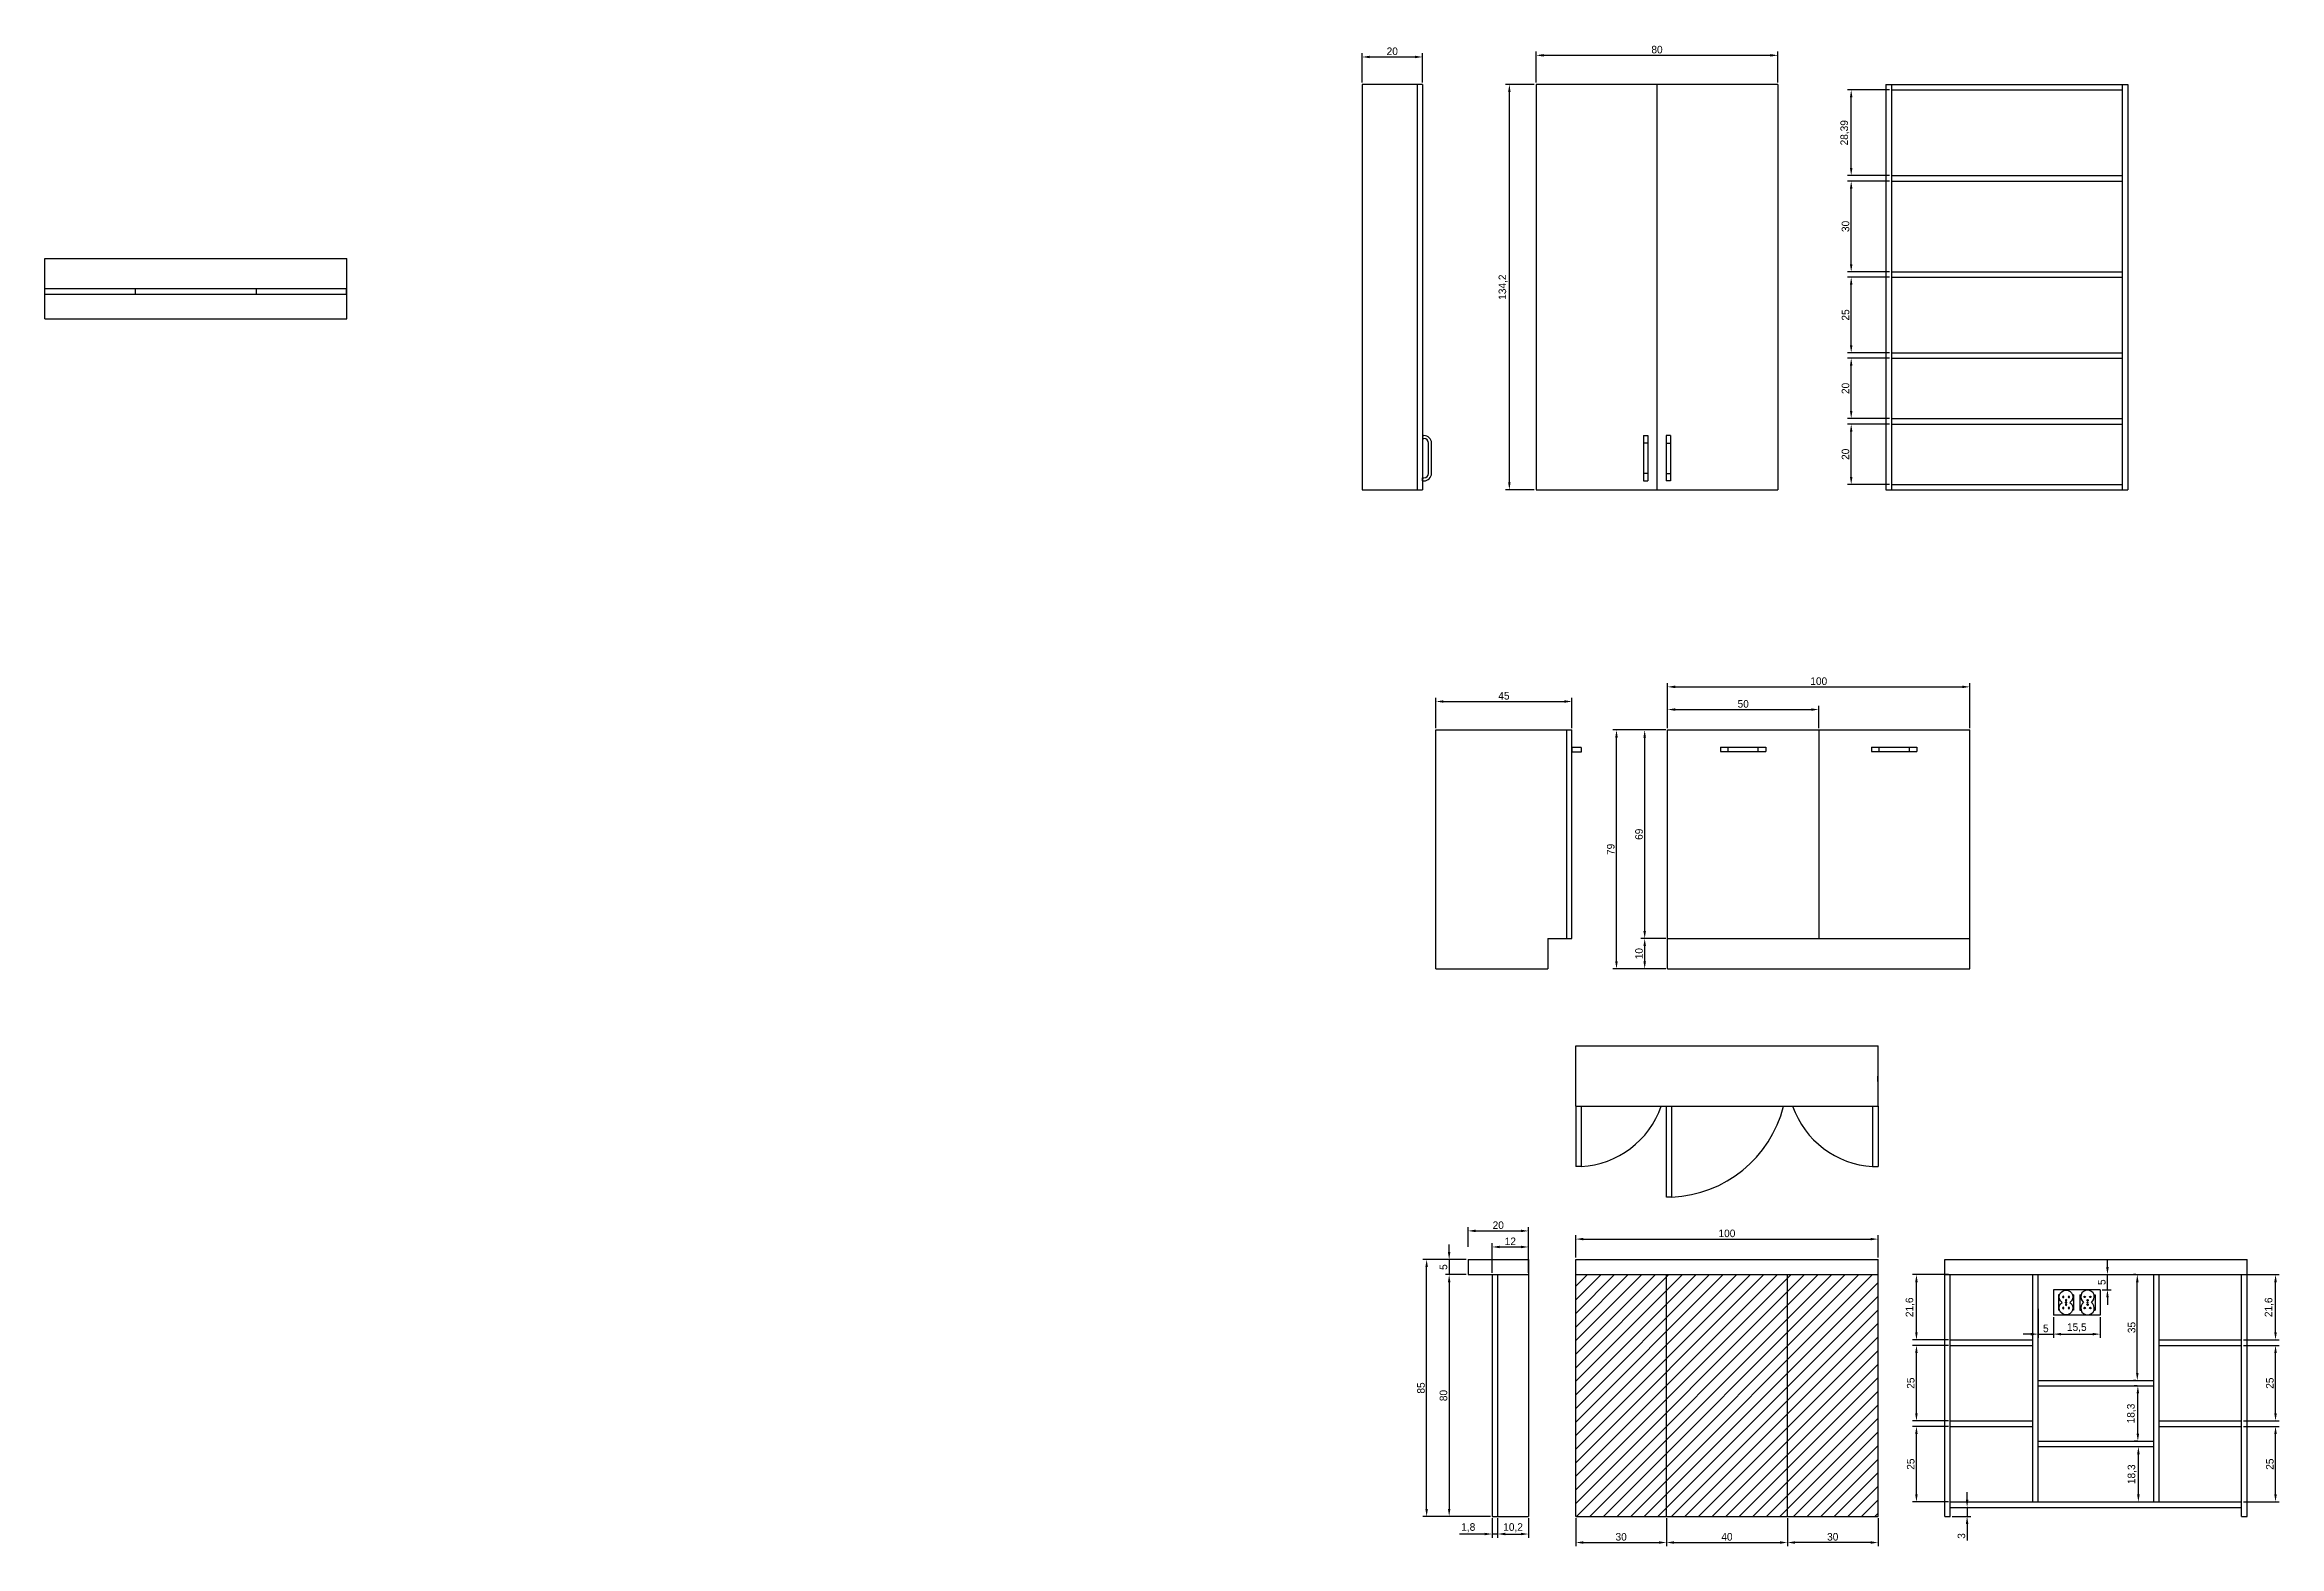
# Model space of a CAD drawing. Header units: millimetres. Extents: x 169 to 4368, y -1049 to 1924.
# Drawn here: x 1409 to 2149, y 853 to 1350 of the extents above; entities that cross this region are included whole.
import ezdxf
from ezdxf.lldxf.tags import DXFTag

# ---------------------------------------------------------------- set-up
doc = ezdxf.new("R2010")
doc.units = ezdxf.units.MM
doc.layers.add('Wymiar', color=7, linetype='Continuous', true_color=0x9e9e9e)
tags = doc.linetypes.add('03B018', pattern=[5.4, 2.16, -3.24]).pattern_tags.tags
tags[6:7] = [DXFTag(74, 4), DXFTag(75, 0), DXFTag(340, '0'), DXFTag(46, 1.0), DXFTag(50, 0.0), DXFTag(44, 0.0), DXFTag(45, 0.0)]
tags[4:5] = [DXFTag(74, 4), DXFTag(75, 0), DXFTag(340, '0'), DXFTag(46, 1.0), DXFTag(50, 0.0), DXFTag(44, 0.0), DXFTag(45, 0.0)]
doc.dimstyles.new('ISO-25', dxfattribs={"dimtxt": 2.5, "dimasz": 2.5, "dimexe": 1.25, "dimexo": 0.625, "dimtad": 1, "dimtxsty": 'Standard', "dimcen": 2.5, "dimadec": 0, "dimazin": 0, "dimtfac": 1, "dimtmove": 0, "dimatfit": 3, "dimfxl": 1, "dimarcsym": 0})

# ---------------------------------------------------------------- blocks, each defined once
blk = doc.blocks.new('Z$W@#27982')
for p, q in [((0, 3), (0, 2.5)), ((0, 3), (1, 3)), ((1, 3), (1, 2.5)), ((2.5, 1), (12.5, 1)), ((2.5, 0), (12.5, 0)), ((15, 3), (14, 3)), ((14, 3), (14, 2.5)), ((15, 3), (15, 2.5))]:
    blk.add_line(p, q)
for centre, radius, start, end in [((2.5, 2.5), 2.5, 180, 270), ((2.5, 2.5), 1.5, 180, 270), ((12.5, 2.5), 1.5, 270, 0), ((12.5, 2.5), 2.5, 270, 0)]:
    blk.add_arc(centre, radius, start, end)
blk = doc.blocks.new('*D316')
at = {"layer": 'Defpoints', "color": 0}
for p in [(1865.15, 1345.44), (1845.15, 1336.38), (1865.15, 1336.38)]:
    blk.add_point(p, dxfattribs=at)
at = {"layer": 'Wymiar', "color": 0, "lineweight": -2}
for p, q in [((1845.15, 1337.01), (1845.15, 1346.69)), ((1865.15, 1337.01), (1865.15, 1346.69)), ((1847.65, 1345.44), (1862.65, 1345.44))]:
    blk.add_line(p, q, dxfattribs=at)
at = {"layer": 'Wymiar', "color": 0}
for points in [[(1847.65, 1345.86), (1847.65, 1345.03), (1845.15, 1345.44)], [(1862.65, 1345.03), (1862.65, 1345.86), (1865.15, 1345.44)]]:
    blk.add_solid(points, dxfattribs=at)
at = {"layer": 'Wymiar', "color": 0, "insert": (1855.15, 1347.32), "char_height": 2.5, "attachment_point": 5}
blk.add_mtext('20', dxfattribs=at)
blk = doc.blocks.new('*D317')
at = {"layer": 'Defpoints', "color": 0}
for p in [(1982.75, 1345.99), (1902.75, 1336.38), (1982.75, 1336.38)]:
    blk.add_point(p, dxfattribs=at)
at = {"layer": 'Wymiar', "color": 0, "lineweight": -2}
for p, q in [((1902.75, 1337.01), (1902.75, 1347.24)), ((1905.25, 1345.99), (1980.25, 1345.99)), ((1982.75, 1337.01), (1982.75, 1347.24))]:
    blk.add_line(p, q, dxfattribs=at)
at = {"layer": 'Wymiar', "color": 0}
for points in [[(1905.25, 1346.41), (1905.25, 1345.57), (1902.75, 1345.99)], [(1980.25, 1345.57), (1980.25, 1346.41), (1982.75, 1345.99)]]:
    blk.add_solid(points, dxfattribs=at)
at = {"layer": 'Wymiar', "color": 0, "insert": (1942.75, 1347.87), "char_height": 2.5, "attachment_point": 5}
blk.add_mtext('80', dxfattribs=at)
blk = doc.blocks.new('*D318')
at = {"layer": 'Defpoints', "color": 0}
for p in [(1893.9, 1336.38), (1902.75, 1336.38), (1902.75, 1202.18)]:
    blk.add_point(p, dxfattribs=at)
at = {"layer": 'Wymiar', "color": 0, "lineweight": -2}
for p, q in [((1902.12, 1336.38), (1892.65, 1336.38)), ((1893.9, 1204.68), (1893.9, 1333.88)), ((1902.12, 1202.18), (1892.65, 1202.18))]:
    blk.add_line(p, q, dxfattribs=at)
at = {"layer": 'Wymiar', "color": 0}
for points in [[(1894.31, 1333.88), (1893.48, 1333.88), (1893.9, 1336.38)], [(1893.48, 1204.68), (1894.31, 1204.68), (1893.9, 1202.18)]]:
    blk.add_solid(points, dxfattribs=at)
at = {"layer": 'Wymiar', "color": 0, "insert": (1891.81, 1269.28), "char_height": 2.5, "attachment_point": 5, "rotation": 90}
blk.add_mtext('134,2', dxfattribs=at)
blk = doc.blocks.new('*D319')
at = {"layer": 'Defpoints', "color": 0}
for p in [(2007, 1223.98), (2020.31, 1223.98), (2020.31, 1203.98)]:
    blk.add_point(p, dxfattribs=at)
at = {"layer": 'Wymiar', "color": 0, "lineweight": -2}
for p, q in [((2019.68, 1223.98), (2005.75, 1223.98)), ((2007, 1206.48), (2007, 1221.48)), ((2019.68, 1203.98), (2005.75, 1203.98))]:
    blk.add_line(p, q, dxfattribs=at)
at = {"layer": 'Wymiar', "color": 0}
for points in [[(2007.42, 1221.48), (2006.59, 1221.48), (2007, 1223.98)], [(2006.59, 1206.48), (2007.42, 1206.48), (2007, 1203.98)]]:
    blk.add_solid(points, dxfattribs=at)
at = {"layer": 'Wymiar', "color": 0, "insert": (2005.13, 1213.98), "char_height": 2.5, "attachment_point": 5, "rotation": 90}
blk.add_mtext('20', dxfattribs=at)
blk = doc.blocks.new('*D320')
at = {"layer": 'Defpoints', "color": 0}
for p in [(2007, 1245.78), (2020.31, 1245.78), (2020.31, 1225.78)]:
    blk.add_point(p, dxfattribs=at)
at = {"layer": 'Wymiar', "color": 0, "lineweight": -2}
for p, q in [((2019.68, 1245.78), (2005.75, 1245.78)), ((2007, 1228.28), (2007, 1243.28)), ((2019.68, 1225.78), (2005.75, 1225.78))]:
    blk.add_line(p, q, dxfattribs=at)
at = {"layer": 'Wymiar', "color": 0}
for points in [[(2007.42, 1243.28), (2006.59, 1243.28), (2007, 1245.78)], [(2006.59, 1228.28), (2007.42, 1228.28), (2007, 1225.78)]]:
    blk.add_solid(points, dxfattribs=at)
at = {"layer": 'Wymiar', "color": 0, "insert": (2005.13, 1235.78), "char_height": 2.5, "attachment_point": 5, "rotation": 90}
blk.add_mtext('20', dxfattribs=at)
blk = doc.blocks.new('*D321')
at = {"layer": 'Defpoints', "color": 0}
for p in [(2007, 1272.58), (2020.31, 1272.58), (2020.31, 1247.58)]:
    blk.add_point(p, dxfattribs=at)
at = {"layer": 'Wymiar', "color": 0, "lineweight": -2}
for p, q in [((2019.68, 1272.58), (2005.75, 1272.58)), ((2007, 1250.08), (2007, 1270.08)), ((2019.68, 1247.58), (2005.75, 1247.58))]:
    blk.add_line(p, q, dxfattribs=at)
at = {"layer": 'Wymiar', "color": 0}
for points in [[(2007.42, 1270.08), (2006.59, 1270.08), (2007, 1272.58)], [(2006.59, 1250.08), (2007.42, 1250.08), (2007, 1247.58)]]:
    blk.add_solid(points, dxfattribs=at)
at = {"layer": 'Wymiar', "color": 0, "insert": (2005.13, 1260.08), "char_height": 2.5, "attachment_point": 5, "rotation": 90}
blk.add_mtext('25', dxfattribs=at)
blk = doc.blocks.new('*D322')
at = {"layer": 'Defpoints', "color": 0}
for p in [(2007, 1304.38), (2020.31, 1304.38), (2020.31, 1274.38)]:
    blk.add_point(p, dxfattribs=at)
at = {"layer": 'Wymiar', "color": 0, "lineweight": -2}
for p, q in [((2019.68, 1304.38), (2005.75, 1304.38)), ((2007, 1276.88), (2007, 1301.88)), ((2019.68, 1274.38), (2005.75, 1274.38))]:
    blk.add_line(p, q, dxfattribs=at)
at = {"layer": 'Wymiar', "color": 0}
for points in [[(2007.42, 1301.88), (2006.59, 1301.88), (2007, 1304.38)], [(2006.59, 1276.88), (2007.42, 1276.88), (2007, 1274.38)]]:
    blk.add_solid(points, dxfattribs=at)
at = {"layer": 'Wymiar', "color": 0, "insert": (2005.13, 1289.38), "char_height": 2.5, "attachment_point": 5, "rotation": 90}
blk.add_mtext('30', dxfattribs=at)
blk = doc.blocks.new('*D323')
at = {"layer": 'Defpoints', "color": 0}
for p in [(2007, 1334.57), (2020.31, 1334.57), (2020.31, 1306.18)]:
    blk.add_point(p, dxfattribs=at)
at = {"layer": 'Wymiar', "color": 0, "lineweight": -2}
for p, q in [((2019.68, 1334.57), (2005.75, 1334.57)), ((2007, 1308.68), (2007, 1332.07)), ((2019.68, 1306.18), (2005.75, 1306.18))]:
    blk.add_line(p, q, dxfattribs=at)
at = {"layer": 'Wymiar', "color": 0}
for points in [[(2007.42, 1332.07), (2006.59, 1332.07), (2007, 1334.57)], [(2006.59, 1308.68), (2007.42, 1308.68), (2007, 1306.18)]]:
    blk.add_solid(points, dxfattribs=at)
at = {"layer": 'Wymiar', "color": 0, "insert": (2004.92, 1320.37), "char_height": 2.5, "attachment_point": 5, "rotation": 90}
blk.add_mtext('28,39', dxfattribs=at)
blk = doc.blocks.new('*D325')
at = {"layer": 'Defpoints', "color": 0}
for p in [(1914.6, 1132.19), (1869.6, 1122.76), (1914.6, 1122.76)]:
    blk.add_point(p, dxfattribs=at)
at = {"layer": 'Wymiar', "color": 0, "lineweight": -2}
for p, q in [((1869.6, 1123.39), (1869.6, 1133.44)), ((1872.1, 1132.19), (1912.1, 1132.19)), ((1914.6, 1123.39), (1914.6, 1133.44))]:
    blk.add_line(p, q, dxfattribs=at)
at = {"layer": 'Wymiar', "color": 0}
for points in [[(1872.1, 1132.61), (1872.1, 1131.77), (1869.6, 1132.19)], [(1912.1, 1131.77), (1912.1, 1132.61), (1914.6, 1132.19)]]:
    blk.add_solid(points, dxfattribs=at)
at = {"layer": 'Wymiar', "color": 0, "insert": (1892.1, 1134.06), "char_height": 2.5, "attachment_point": 5}
blk.add_mtext('45', dxfattribs=at)
blk = doc.blocks.new('*D326')
at = {"layer": 'Defpoints', "color": 0}
for p in [(1938.67, 1053.76), (1946.27, 1053.76), (1946.27, 1043.76)]:
    blk.add_point(p, dxfattribs=at)
at = {"layer": 'Wymiar', "color": 0, "lineweight": -2}
for p, q in [((1945.64, 1053.76), (1937.42, 1053.76)), ((1938.67, 1046.26), (1938.67, 1051.26)), ((1945.64, 1043.76), (1937.42, 1043.76))]:
    blk.add_line(p, q, dxfattribs=at)
at = {"layer": 'Wymiar', "color": 0}
for points in [[(1939.09, 1051.26), (1938.25, 1051.26), (1938.67, 1053.76)], [(1938.25, 1046.26), (1939.09, 1046.26), (1938.67, 1043.76)]]:
    blk.add_solid(points, dxfattribs=at)
at = {"layer": 'Wymiar', "color": 0, "insert": (1936.79, 1048.76), "char_height": 2.5, "attachment_point": 5, "rotation": 90}
blk.add_mtext('10', dxfattribs=at)
blk = doc.blocks.new('*D327')
at = {"layer": 'Defpoints', "color": 0}
for p in [(1938.67, 1122.76), (1946.27, 1122.76), (1946.27, 1053.76)]:
    blk.add_point(p, dxfattribs=at)
at = {"layer": 'Wymiar', "color": 0, "lineweight": -2}
for p, q in [((1945.64, 1122.76), (1937.42, 1122.76)), ((1938.67, 1056.26), (1938.67, 1120.26)), ((1945.64, 1053.76), (1937.42, 1053.76))]:
    blk.add_line(p, q, dxfattribs=at)
at = {"layer": 'Wymiar', "color": 0}
for points in [[(1939.09, 1120.26), (1938.25, 1120.26), (1938.67, 1122.76)], [(1938.25, 1056.26), (1939.09, 1056.26), (1938.67, 1053.76)]]:
    blk.add_solid(points, dxfattribs=at)
at = {"layer": 'Wymiar', "color": 0, "insert": (1936.79, 1088.26), "char_height": 2.5, "attachment_point": 5, "rotation": 90}
blk.add_mtext('69', dxfattribs=at)
blk = doc.blocks.new('*D328')
at = {"layer": 'Defpoints', "color": 0}
for p in [(1996.27, 1129.52), (1946.27, 1122.76), (1996.27, 1122.76)]:
    blk.add_point(p, dxfattribs=at)
at = {"layer": 'Wymiar', "color": 0, "lineweight": -2}
for p, q in [((1946.27, 1123.39), (1946.27, 1130.77)), ((1948.77, 1129.52), (1993.77, 1129.52)), ((1996.27, 1123.39), (1996.27, 1130.77))]:
    blk.add_line(p, q, dxfattribs=at)
at = {"layer": 'Wymiar', "color": 0}
for points in [[(1948.77, 1129.93), (1948.77, 1129.1), (1946.27, 1129.52)], [(1993.77, 1129.1), (1993.77, 1129.93), (1996.27, 1129.52)]]:
    blk.add_solid(points, dxfattribs=at)
at = {"layer": 'Wymiar', "color": 0, "insert": (1971.27, 1131.39), "char_height": 2.5, "attachment_point": 5}
blk.add_mtext('50', dxfattribs=at)
blk = doc.blocks.new('*D329')
at = {"layer": 'Defpoints', "color": 0}
for p in [(2046.27, 1137.03), (1946.27, 1122.76), (2046.27, 1122.76)]:
    blk.add_point(p, dxfattribs=at)
at = {"layer": 'Wymiar', "color": 0, "lineweight": -2}
for p, q in [((1946.27, 1123.39), (1946.27, 1138.28)), ((1948.77, 1137.03), (2043.77, 1137.03)), ((2046.27, 1123.39), (2046.27, 1138.28))]:
    blk.add_line(p, q, dxfattribs=at)
at = {"layer": 'Wymiar', "color": 0}
for points in [[(1948.77, 1137.45), (1948.77, 1136.61), (1946.27, 1137.03)], [(2043.77, 1136.61), (2043.77, 1137.45), (2046.27, 1137.03)]]:
    blk.add_solid(points, dxfattribs=at)
at = {"layer": 'Wymiar', "color": 0, "insert": (1996.27, 1138.9), "char_height": 2.5, "attachment_point": 5}
blk.add_mtext('100', dxfattribs=at)
blk = doc.blocks.new('*D330')
at = {"layer": 'Defpoints', "color": 0}
for p in [(1929.34, 1122.76), (1946.27, 1122.76), (1946.27, 1043.76)]:
    blk.add_point(p, dxfattribs=at)
at = {"layer": 'Wymiar', "color": 0, "lineweight": -2}
for p, q in [((1945.64, 1122.76), (1928.09, 1122.76)), ((1929.34, 1046.26), (1929.34, 1120.26)), ((1945.64, 1043.76), (1928.09, 1043.76))]:
    blk.add_line(p, q, dxfattribs=at)
at = {"layer": 'Wymiar', "color": 0}
for points in [[(1929.76, 1120.26), (1928.92, 1120.26), (1929.34, 1122.76)], [(1928.92, 1046.26), (1929.76, 1046.26), (1929.34, 1043.76)]]:
    blk.add_solid(points, dxfattribs=at)
at = {"layer": 'Wymiar', "color": 0, "insert": (1927.46, 1083.26), "char_height": 2.5, "attachment_point": 5, "rotation": 90}
blk.add_mtext('79', dxfattribs=at)
blk = doc.blocks.new('Z$W@#21159')
for p, q in [((0, 0), (0, 20)), ((0, 20), (100, 20)), ((100, 0), (100, 20)), ((99.9, 8.2), (99.9, 10)), ((0, 0), (100, 0))]:
    blk.add_line(p, q)
blk = doc.blocks.new('Z$W@#20142')
for p, q in [((0, 0), (0, 85)), ((0, 85), (100, 85)), ((100, 0), (100, 85)), ((0, 80), (100, 80)), ((1.8, 0), (1.8, 80)), ((29.1, 4.8), (29.1, 80)), ((30.9, 4.8), (30.9, 80)), ((69.1, 4.8), (69.1, 80)), ((70.9, 4.8), (70.9, 80)), ((98.2, 0), (98.2, 80)), ((1.8, 58.4), (29.1, 58.4)), ((1.8, 56.6), (29.1, 56.6)), ((70.9, 58.4), (98.2, 58.4)), ((70.9, 56.6), (98.2, 56.6)), ((30.9, 45), (69.1, 45)), ((30.9, 43.2), (69.1, 43.2)), ((1.8, 31.6), (29.1, 31.6)), ((1.8, 29.8), (29.1, 29.8)), ((70.9, 31.6), (98.2, 31.6)), ((70.9, 29.8), (98.2, 29.8)), ((30.9, 24.9), (69.1, 24.9)), ((30.9, 23.1), (69.1, 23.1)), ((0, 0), (1.8, 0)), ((1.8, 4.8), (98.2, 4.8)), ((1.8, 3), (98.2, 3)), ((98.2, 0), (100, 0))]:
    blk.add_line(p, q)
blk = doc.blocks.new('Z$W@#24918')
h = blk.add_hatch(color=256)
h.paths.add_polyline_path([(1.54, 5.95, -1), (1.06, 5.95, -1)])
h.paths.add_polyline_path([(3.44, 5.95, -1), (2.96, 5.95, -1)])
h = blk.add_hatch(color=256)
h.paths.add_polyline_path([(1.54, 2.25, 1), (1.06, 2.25, 1)])
h.paths.add_polyline_path([(3.44, 2.25, 1), (2.96, 2.25, 1)])
for centre in [(1.3, 5.95), (1.3, 2.25), (2.25, 4.83), (2.25, 3.37), (3.2, 5.95), (3.2, 2.25)]:
    blk.add_circle(centre, 0.24)
for centre, start, end in [((2.25, 5.95), 304.69213, 235.30787), ((2.25, 2.25), 124.69213, 55.30787)]:
    blk.add_arc(centre, 2.25, start, end)
blk = doc.blocks.new('Z$W@#10080')
for p, q in [((15.5, 8.4), (0, 8.4)), ((0, 8.4), (0, 0)), ((15.5, 8.4), (15.5, 0)), ((15.5, 0), (0, 0)), ((1.7, 6.7), (1.7, 1.7)), ((2.05, 6.7), (1.7, 6.7)), ((2.05, 1.7), (1.7, 1.7)), ((4.4, 4.18), (4, 4.22)), ((4.22, 4.4), (4.18, 4)), ((6.7, 6.7), (6.35, 6.7)), ((6.7, 1.7), (6.35, 1.7)), ((6.7, 6.7), (6.7, 1.7)), ((8.8, 6.7), (8.8, 1.7)), ((8.8, 6.7), (9.15, 6.7)), ((8.8, 1.7), (9.15, 1.7)), ((11.1, 4.18), (11.5, 4.22)), ((11.28, 4.4), (11.32, 4)), ((13.45, 6.7), (13.8, 6.7)), ((13.45, 1.7), (13.8, 1.7)), ((13.8, 6.7), (13.8, 1.7))]:
    blk.add_line(p, q)
for centre in [(4.2, 4.2), (11.3, 4.2)]:
    blk.add_circle(centre, 0.2)
at = {"xscale": -1}
blk.add_blockref('Z$W@#24918', (6.45, 0.1), dxfattribs=at)
blk.add_blockref('Z$W@#24918', (9.05, 0.1))
blk = doc.blocks.new('*D344')
at = {"layer": 'Defpoints', "color": 0}
for p in [(1900.22, 957.02), (1880.22, 951.08), (1900.22, 951.08)]:
    blk.add_point(p, dxfattribs=at)
at = {"layer": 'Wymiar', "color": 0, "lineweight": -2}
for p, q in [((1880.22, 951.71), (1880.22, 958.27)), ((1882.72, 957.02), (1897.72, 957.02)), ((1900.22, 951.71), (1900.22, 958.27))]:
    blk.add_line(p, q, dxfattribs=at)
at = {"layer": 'Wymiar', "color": 0}
for points in [[(1882.72, 957.44), (1882.72, 956.6), (1880.22, 957.02)], [(1897.72, 956.6), (1897.72, 957.44), (1900.22, 957.02)]]:
    blk.add_solid(points, dxfattribs=at)
at = {"layer": 'Wymiar', "color": 0, "insert": (1890.22, 958.89), "char_height": 2.5, "attachment_point": 5}
blk.add_mtext('20', dxfattribs=at)
blk = doc.blocks.new('*D345')
at = {"layer": 'Defpoints', "color": 0}
for p in [(1890.02, 862.55), (1900.22, 862.55), (1900.22, 856.73)]:
    blk.add_point(p, dxfattribs=at)
at = {"layer": 'Wymiar', "color": 0, "lineweight": -2}
for p, q in [((1890.02, 861.93), (1890.02, 855.48)), ((1900.22, 861.93), (1900.22, 855.48)), ((1892.52, 856.73), (1897.72, 856.73))]:
    blk.add_line(p, q, dxfattribs=at)
at = {"layer": 'Wymiar', "color": 0}
for points in [[(1892.52, 857.15), (1892.52, 856.32), (1890.02, 856.73)], [(1897.72, 856.32), (1897.72, 857.15), (1900.22, 856.73)]]:
    blk.add_solid(points, dxfattribs=at)
at = {"layer": 'Wymiar', "color": 0, "insert": (1895.12, 858.82), "char_height": 2.5, "attachment_point": 5}
blk.add_mtext('10,2', dxfattribs=at)
blk = doc.blocks.new('*D346')
at = {"layer": 'Defpoints', "color": 0}
for p in [(1888.22, 862.55), (1890.02, 862.55), (1888.22, 856.73)]:
    blk.add_point(p, dxfattribs=at)
at = {"layer": 'Wymiar', "color": 0, "lineweight": -2}
for p, q in [((1888.22, 861.93), (1888.22, 855.48)), ((1890.02, 861.93), (1890.02, 855.48)), ((1885.72, 856.73), (1877.39, 856.73)), ((1890.02, 856.73), (1888.22, 856.73)), ((1892.52, 856.73), (1895.02, 856.73))]:
    blk.add_line(p, q, dxfattribs=at)
at = {"layer": 'Wymiar', "color": 0}
for points in [[(1885.72, 856.32), (1885.72, 857.15), (1888.22, 856.73)], [(1892.52, 857.15), (1892.52, 856.32), (1890.02, 856.73)]]:
    blk.add_solid(points, dxfattribs=at)
at = {"layer": 'Wymiar', "color": 0, "insert": (1880.3, 858.82), "char_height": 2.5, "attachment_point": 5}
blk.add_mtext('1,8', dxfattribs=at)
blk = doc.blocks.new('*D347')
at = {"layer": 'Defpoints', "color": 0}
for p in [(1900.22, 951.71), (1888.22, 942.55), (1900.22, 942.55)]:
    blk.add_point(p, dxfattribs=at)
at = {"layer": 'Wymiar', "color": 0, "lineweight": -2}
for p, q in [((1888.22, 943.18), (1888.22, 952.96)), ((1890.72, 951.71), (1897.72, 951.71)), ((1900.22, 943.18), (1900.22, 952.96))]:
    blk.add_line(p, q, dxfattribs=at)
at = {"layer": 'Wymiar', "color": 0}
for points in [[(1890.72, 952.12), (1890.72, 951.29), (1888.22, 951.71)], [(1897.72, 951.29), (1897.72, 952.12), (1900.22, 951.71)]]:
    blk.add_solid(points, dxfattribs=at)
at = {"layer": 'Wymiar', "color": 0, "insert": (1894.22, 953.58), "char_height": 2.5, "attachment_point": 5}
blk.add_mtext('12', dxfattribs=at)
blk = doc.blocks.new('*D349')
at = {"layer": 'Defpoints', "color": 0}
for p in [(1880.22, 947.55), (1873.98, 942.55), (1880.22, 942.55)]:
    blk.add_point(p, dxfattribs=at)
at = {"layer": 'Wymiar', "color": 0, "lineweight": -2}
for p, q in [((1879.6, 947.55), (1872.73, 947.55)), ((1873.98, 950.05), (1873.98, 952.55)), ((1873.98, 947.55), (1873.98, 942.55)), ((1879.6, 942.55), (1872.73, 942.55)), ((1873.98, 940.05), (1873.98, 937.55))]:
    blk.add_line(p, q, dxfattribs=at)
at = {"layer": 'Wymiar', "color": 0}
for points in [[(1873.56, 950.05), (1874.39, 950.05), (1873.98, 947.55)], [(1874.39, 940.05), (1873.56, 940.05), (1873.98, 942.55)]]:
    blk.add_solid(points, dxfattribs=at)
at = {"layer": 'Wymiar', "color": 0, "insert": (1872.1, 945.05), "char_height": 2.5, "attachment_point": 5, "rotation": 90}
blk.add_mtext('5', dxfattribs=at)
blk = doc.blocks.new('*D350')
at = {"layer": 'Defpoints', "color": 0}
for p in [(1880.22, 942.55), (1873.98, 862.55), (1888.22, 862.55)]:
    blk.add_point(p, dxfattribs=at)
at = {"layer": 'Wymiar', "color": 0, "lineweight": -2}
for p, q in [((1879.6, 942.55), (1872.73, 942.55)), ((1873.98, 940.05), (1873.98, 865.05)), ((1887.6, 862.55), (1872.73, 862.55))]:
    blk.add_line(p, q, dxfattribs=at)
at = {"layer": 'Wymiar', "color": 0}
for points in [[(1874.39, 940.05), (1873.56, 940.05), (1873.98, 942.55)], [(1873.56, 865.05), (1874.39, 865.05), (1873.98, 862.55)]]:
    blk.add_solid(points, dxfattribs=at)
at = {"layer": 'Wymiar', "color": 0, "insert": (1872.1, 902.55), "char_height": 2.5, "attachment_point": 5, "rotation": 90}
blk.add_mtext('80', dxfattribs=at)
blk = doc.blocks.new('*D351')
at = {"layer": 'Defpoints', "color": 0}
for p in [(1866.52, 947.55), (1880.22, 947.55), (1888.22, 862.55)]:
    blk.add_point(p, dxfattribs=at)
at = {"layer": 'Wymiar', "color": 0, "lineweight": -2}
for p, q in [((1879.6, 947.55), (1865.27, 947.55)), ((1866.52, 865.05), (1866.52, 945.05)), ((1887.6, 862.55), (1865.27, 862.55))]:
    blk.add_line(p, q, dxfattribs=at)
at = {"layer": 'Wymiar', "color": 0}
for points in [[(1866.94, 945.05), (1866.11, 945.05), (1866.52, 947.55)], [(1866.11, 865.05), (1866.94, 865.05), (1866.52, 862.55)]]:
    blk.add_solid(points, dxfattribs=at)
at = {"layer": 'Wymiar', "color": 0, "insert": (1864.65, 905.05), "char_height": 2.5, "attachment_point": 5, "rotation": 90}
blk.add_mtext('85', dxfattribs=at)
blk = doc.blocks.new('*D354')
at = {"layer": 'Defpoints', "color": 0}
for p in [(2015.89, 954.31), (1915.89, 947.55), (2015.89, 947.55)]:
    blk.add_point(p, dxfattribs=at)
at = {"layer": 'Wymiar', "color": 0, "lineweight": -2}
for p, q in [((1915.89, 948.18), (1915.89, 955.56)), ((1918.39, 954.31), (2013.39, 954.31)), ((2015.89, 948.18), (2015.89, 955.56))]:
    blk.add_line(p, q, dxfattribs=at)
at = {"layer": 'Wymiar', "color": 0}
for points in [[(1918.39, 954.73), (1918.39, 953.9), (1915.89, 954.31)], [(2013.39, 953.9), (2013.39, 954.73), (2015.89, 954.31)]]:
    blk.add_solid(points, dxfattribs=at)
at = {"layer": 'Wymiar', "color": 0, "insert": (1965.89, 956.19), "char_height": 2.5, "attachment_point": 5}
blk.add_mtext('100', dxfattribs=at)
blk = doc.blocks.new('*D355')
at = {"layer": 'Defpoints', "color": 0}
for p in [(2028.59, 892.35), (2039.8, 892.35), (2039.8, 867.35)]:
    blk.add_point(p, dxfattribs=at)
at = {"layer": 'Wymiar', "color": 0, "lineweight": -2}
for p, q in [((2039.17, 892.35), (2027.34, 892.35)), ((2028.59, 869.85), (2028.59, 889.85)), ((2039.17, 867.35), (2027.34, 867.35))]:
    blk.add_line(p, q, dxfattribs=at)
at = {"layer": 'Wymiar', "color": 0}
for points in [[(2029, 889.85), (2028.17, 889.85), (2028.59, 892.35)], [(2028.17, 869.85), (2029, 869.85), (2028.59, 867.35)]]:
    blk.add_solid(points, dxfattribs=at)
at = {"layer": 'Wymiar', "color": 0, "insert": (2026.71, 879.85), "char_height": 2.5, "attachment_point": 5, "rotation": 90}
blk.add_mtext('25', dxfattribs=at)
blk = doc.blocks.new('*D356')
at = {"layer": 'Defpoints', "color": 0}
for p in [(2028.59, 919.15), (2039.8, 919.15), (2039.8, 894.15)]:
    blk.add_point(p, dxfattribs=at)
at = {"layer": 'Wymiar', "color": 0, "lineweight": -2}
for p, q in [((2039.17, 919.15), (2027.34, 919.15)), ((2028.59, 896.65), (2028.59, 916.65)), ((2039.17, 894.15), (2027.34, 894.15))]:
    blk.add_line(p, q, dxfattribs=at)
at = {"layer": 'Wymiar', "color": 0}
for points in [[(2029, 916.65), (2028.17, 916.65), (2028.59, 919.15)], [(2028.17, 896.65), (2029, 896.65), (2028.59, 894.15)]]:
    blk.add_solid(points, dxfattribs=at)
at = {"layer": 'Wymiar', "color": 0, "insert": (2026.71, 906.65), "char_height": 2.5, "attachment_point": 5, "rotation": 90}
blk.add_mtext('25', dxfattribs=at)
blk = doc.blocks.new('*D357')
at = {"layer": 'Defpoints', "color": 0}
for p in [(2028.59, 942.55), (2039.8, 942.55), (2039.8, 920.95)]:
    blk.add_point(p, dxfattribs=at)
at = {"layer": 'Wymiar', "color": 0, "lineweight": -2}
for p, q in [((2039.17, 942.55), (2027.34, 942.55)), ((2028.59, 923.45), (2028.59, 940.05)), ((2039.17, 920.95), (2027.34, 920.95))]:
    blk.add_line(p, q, dxfattribs=at)
at = {"layer": 'Wymiar', "color": 0}
for points in [[(2029, 940.05), (2028.17, 940.05), (2028.59, 942.55)], [(2028.17, 923.45), (2029, 923.45), (2028.59, 920.95)]]:
    blk.add_solid(points, dxfattribs=at)
at = {"layer": 'Wymiar', "color": 0, "insert": (2026.5, 931.75), "char_height": 2.5, "attachment_point": 5, "rotation": 90}
blk.add_mtext('21,6', dxfattribs=at)
blk = doc.blocks.new('*D358')
at = {"layer": 'Defpoints', "color": 0}
for p in [(2136.2, 892.35), (2147.41, 892.35), (2136.2, 867.35)]:
    blk.add_point(p, dxfattribs=at)
at = {"layer": 'Wymiar', "color": 0, "lineweight": -2}
for p, q in [((2136.82, 892.35), (2148.66, 892.35)), ((2147.41, 869.85), (2147.41, 889.85)), ((2136.82, 867.35), (2148.66, 867.35))]:
    blk.add_line(p, q, dxfattribs=at)
at = {"layer": 'Wymiar', "color": 0}
for points in [[(2147.82, 889.85), (2146.99, 889.85), (2147.41, 892.35)], [(2146.99, 869.85), (2147.82, 869.85), (2147.41, 867.35)]]:
    blk.add_solid(points, dxfattribs=at)
at = {"layer": 'Wymiar', "color": 0, "insert": (2145.53, 879.85), "char_height": 2.5, "attachment_point": 5, "rotation": 90}
blk.add_mtext('25', dxfattribs=at)
blk = doc.blocks.new('*D359')
at = {"layer": 'Defpoints', "color": 0}
for p in [(2136.2, 919.15), (2147.41, 919.15), (2136.2, 894.15)]:
    blk.add_point(p, dxfattribs=at)
at = {"layer": 'Wymiar', "color": 0, "lineweight": -2}
for p, q in [((2136.82, 919.15), (2148.66, 919.15)), ((2147.41, 896.65), (2147.41, 916.65)), ((2136.82, 894.15), (2148.66, 894.15))]:
    blk.add_line(p, q, dxfattribs=at)
at = {"layer": 'Wymiar', "color": 0}
for points in [[(2147.82, 916.65), (2146.99, 916.65), (2147.41, 919.15)], [(2146.99, 896.65), (2147.82, 896.65), (2147.41, 894.15)]]:
    blk.add_solid(points, dxfattribs=at)
at = {"layer": 'Wymiar', "color": 0, "insert": (2145.53, 906.65), "char_height": 2.5, "attachment_point": 5, "rotation": 90}
blk.add_mtext('25', dxfattribs=at)
blk = doc.blocks.new('*D360')
at = {"layer": 'Defpoints', "color": 0}
for p in [(2136.2, 942.55), (2147.41, 942.55), (2136.2, 920.95)]:
    blk.add_point(p, dxfattribs=at)
at = {"layer": 'Wymiar', "color": 0, "lineweight": -2}
for p, q in [((2136.82, 942.55), (2148.66, 942.55)), ((2147.41, 923.45), (2147.41, 940.05)), ((2136.82, 920.95), (2148.66, 920.95))]:
    blk.add_line(p, q, dxfattribs=at)
at = {"layer": 'Wymiar', "color": 0}
for points in [[(2147.82, 940.05), (2146.99, 940.05), (2147.41, 942.55)], [(2146.99, 923.45), (2147.82, 923.45), (2147.41, 920.95)]]:
    blk.add_solid(points, dxfattribs=at)
at = {"layer": 'Wymiar', "color": 0, "insert": (2145.32, 931.75), "char_height": 2.5, "attachment_point": 5, "rotation": 90}
blk.add_mtext('21,6', dxfattribs=at)
blk = doc.blocks.new('*D362')
at = {"layer": 'Defpoints', "color": 0}
for p in [(2101.85, 885.65), (2102.03, 885.65), (2101.85, 867.35)]:
    blk.add_point(p, dxfattribs=at)
at = {"layer": 'Wymiar', "color": 0, "lineweight": -2}
for p, q in [((2102.03, 869.85), (2102.03, 883.15)), ((2102.48, 885.65), (2103.28, 885.65)), ((2102.48, 867.35), (2103.28, 867.35))]:
    blk.add_line(p, q, dxfattribs=at)
at = {"layer": 'Wymiar', "color": 0}
for points in [[(2102.45, 883.15), (2101.61, 883.15), (2102.03, 885.65)], [(2101.61, 869.85), (2102.45, 869.85), (2102.03, 867.35)]]:
    blk.add_solid(points, dxfattribs=at)
at = {"layer": 'Wymiar', "color": 0, "insert": (2099.95, 876.5), "char_height": 2.5, "attachment_point": 5, "rotation": 90}
blk.add_mtext('18,3', dxfattribs=at)
blk = doc.blocks.new('*D363')
at = {"layer": 'Defpoints', "color": 0}
for p in [(2101.85, 905.75), (2102.21, 905.75), (2102.21, 887.45)]:
    blk.add_point(p, dxfattribs=at)
at = {"layer": 'Wymiar', "color": 0, "lineweight": -2}
for p, q in [((2101.59, 905.75), (2100.6, 905.75)), ((2101.85, 889.95), (2101.85, 903.25)), ((2101.59, 887.45), (2100.6, 887.45))]:
    blk.add_line(p, q, dxfattribs=at)
at = {"layer": 'Wymiar', "color": 0}
for points in [[(2102.27, 903.25), (2101.43, 903.25), (2101.85, 905.75)], [(2101.43, 889.95), (2102.27, 889.95), (2101.85, 887.45)]]:
    blk.add_solid(points, dxfattribs=at)
at = {"layer": 'Wymiar', "color": 0, "insert": (2099.77, 896.6), "char_height": 2.5, "attachment_point": 5, "rotation": 90}
blk.add_mtext('18,3', dxfattribs=at)
blk = doc.blocks.new('*D364')
at = {"layer": 'Defpoints', "color": 0}
for p in [(2101.67, 942.55), (2101.85, 942.55), (2101.85, 907.55)]:
    blk.add_point(p, dxfattribs=at)
at = {"layer": 'Wymiar', "color": 0, "lineweight": -2}
for p, q in [((2101.23, 942.55), (2100.42, 942.55)), ((2101.67, 910.05), (2101.67, 940.05)), ((2101.23, 907.55), (2100.42, 907.55))]:
    blk.add_line(p, q, dxfattribs=at)
at = {"layer": 'Wymiar', "color": 0}
for points in [[(2102.09, 940.05), (2101.25, 940.05), (2101.67, 942.55)], [(2101.25, 910.05), (2102.09, 910.05), (2101.67, 907.55)]]:
    blk.add_solid(points, dxfattribs=at)
at = {"layer": 'Wymiar', "color": 0, "insert": (2099.8, 925.05), "char_height": 2.5, "attachment_point": 5, "rotation": 90}
blk.add_mtext('35', dxfattribs=at)
blk = doc.blocks.new('*D365')
at = {"layer": 'Defpoints', "color": 0}
for p in [(2068.9, 931.85), (2073.9, 929.15), (2073.9, 922.87)]:
    blk.add_point(p, dxfattribs=at)
at = {"layer": 'Wymiar', "color": 0, "lineweight": -2}
for p, q in [((2068.9, 931.22), (2068.9, 921.62)), ((2073.9, 928.53), (2073.9, 921.62)), ((2066.4, 922.87), (2063.9, 922.87)), ((2068.9, 922.87), (2073.9, 922.87)), ((2076.4, 922.87), (2078.9, 922.87))]:
    blk.add_line(p, q, dxfattribs=at)
at = {"layer": 'Wymiar', "color": 0}
for points in [[(2066.4, 922.45), (2066.4, 923.28), (2068.9, 922.87)], [(2076.4, 923.28), (2076.4, 922.45), (2073.9, 922.87)]]:
    blk.add_solid(points, dxfattribs=at)
at = {"layer": 'Wymiar', "color": 0, "insert": (2071.4, 924.74), "char_height": 2.5, "attachment_point": 5}
blk.add_mtext('5', dxfattribs=at)
blk = doc.blocks.new('*D366')
at = {"layer": 'Defpoints', "color": 0}
for p in [(2089.4, 942.55), (2091.79, 942.55), (2089.4, 937.55)]:
    blk.add_point(p, dxfattribs=at)
at = {"layer": 'Wymiar', "color": 0, "lineweight": -2}
for p, q in [((2091.79, 945.05), (2091.79, 947.55)), ((2090.02, 942.55), (2093.04, 942.55)), ((2091.79, 937.55), (2091.79, 942.55)), ((2090.02, 937.55), (2093.04, 937.55)), ((2091.79, 935.05), (2091.79, 932.55))]:
    blk.add_line(p, q, dxfattribs=at)
at = {"layer": 'Wymiar', "color": 0}
for points in [[(2091.38, 945.05), (2092.21, 945.05), (2091.79, 942.55)], [(2092.21, 935.05), (2091.38, 935.05), (2091.79, 937.55)]]:
    blk.add_solid(points, dxfattribs=at)
at = {"layer": 'Wymiar', "color": 0, "insert": (2089.92, 940.05), "char_height": 2.5, "attachment_point": 5, "rotation": 90}
blk.add_mtext('5', dxfattribs=at)
blk = doc.blocks.new('*D367')
at = {"layer": 'Defpoints', "color": 0}
for p in [(2073.9, 929.15), (2089.4, 929.15), (2089.4, 922.87)]:
    blk.add_point(p, dxfattribs=at)
at = {"layer": 'Wymiar', "color": 0, "lineweight": -2}
for p, q in [((2073.9, 928.53), (2073.9, 921.62)), ((2089.4, 928.53), (2089.4, 921.62)), ((2076.4, 922.87), (2086.9, 922.87))]:
    blk.add_line(p, q, dxfattribs=at)
at = {"layer": 'Wymiar', "color": 0}
for points in [[(2076.4, 923.28), (2076.4, 922.45), (2073.9, 922.87)], [(2086.9, 922.45), (2086.9, 923.28), (2089.4, 922.87)]]:
    blk.add_solid(points, dxfattribs=at)
at = {"layer": 'Wymiar', "color": 0, "insert": (2081.65, 924.95), "char_height": 2.5, "attachment_point": 5}
blk.add_mtext('15,5', dxfattribs=at)
blk = doc.blocks.new('*D369')
at = {"layer": 'Defpoints', "color": 0}
for p in [(2039.8, 865.55), (2039.8, 862.55), (2045.36, 862.55)]:
    blk.add_point(p, dxfattribs=at)
at = {"layer": 'Wymiar', "color": 0, "lineweight": -2}
for p, q in [((2040.42, 865.55), (2046.61, 865.55)), ((2045.36, 868.05), (2045.36, 870.55)), ((2045.36, 865.55), (2045.36, 862.55)), ((2040.42, 862.55), (2046.61, 862.55)), ((2045.36, 860.05), (2045.36, 854.63))]:
    blk.add_line(p, q, dxfattribs=at)
at = {"layer": 'Wymiar', "color": 0}
for points in [[(2044.94, 868.05), (2045.77, 868.05), (2045.36, 865.55)], [(2045.77, 860.05), (2044.94, 860.05), (2045.36, 862.55)]]:
    blk.add_solid(points, dxfattribs=at)
at = {"layer": 'Wymiar', "color": 0, "insert": (2043.48, 856.09), "char_height": 2.5, "attachment_point": 5, "rotation": 90}
blk.add_mtext('3', dxfattribs=at)
blk = doc.blocks.new('*D370')
at = {"layer": 'Defpoints', "color": 0}
for p in [(1915.89, 862.55), (1945.89, 862.55), (1945.89, 853.91)]:
    blk.add_point(p, dxfattribs=at)
at = {"layer": 'Wymiar', "color": 0, "lineweight": -2}
for p, q in [((1915.89, 861.93), (1915.89, 852.66)), ((1945.89, 861.93), (1945.89, 852.66)), ((1918.39, 853.91), (1943.39, 853.91))]:
    blk.add_line(p, q, dxfattribs=at)
at = {"layer": 'Wymiar', "color": 0}
for points in [[(1918.39, 854.33), (1918.39, 853.5), (1915.89, 853.91)], [(1943.39, 853.5), (1943.39, 854.33), (1945.89, 853.91)]]:
    blk.add_solid(points, dxfattribs=at)
at = {"layer": 'Wymiar', "color": 0, "insert": (1930.89, 855.79), "char_height": 2.5, "attachment_point": 5}
blk.add_mtext('30', dxfattribs=at)
blk = doc.blocks.new('*D371')
at = {"layer": 'Defpoints', "color": 0}
for p in [(1945.89, 862.55), (1985.89, 862.55), (1985.89, 853.91)]:
    blk.add_point(p, dxfattribs=at)
at = {"layer": 'Wymiar', "color": 0, "lineweight": -2}
for p, q in [((1945.89, 861.93), (1945.89, 852.66)), ((1985.89, 861.93), (1985.89, 852.66)), ((1948.39, 853.91), (1983.39, 853.91))]:
    blk.add_line(p, q, dxfattribs=at)
at = {"layer": 'Wymiar', "color": 0}
for points in [[(1948.39, 854.33), (1948.39, 853.5), (1945.89, 853.91)], [(1983.39, 853.5), (1983.39, 854.33), (1985.89, 853.91)]]:
    blk.add_solid(points, dxfattribs=at)
at = {"layer": 'Wymiar', "color": 0, "insert": (1965.89, 855.79), "char_height": 2.5, "attachment_point": 5}
blk.add_mtext('40', dxfattribs=at)
blk = doc.blocks.new('*D372')
at = {"layer": 'Defpoints', "color": 0}
for p in [(1985.89, 862.55), (2015.89, 862.55), (1985.89, 853.91)]:
    blk.add_point(p, dxfattribs=at)
at = {"layer": 'Wymiar', "color": 0, "lineweight": -2}
for p, q in [((1985.89, 861.93), (1985.89, 852.66)), ((2015.89, 861.93), (2015.89, 852.66)), ((2013.39, 853.91), (1988.39, 853.91))]:
    blk.add_line(p, q, dxfattribs=at)
at = {"layer": 'Wymiar', "color": 0}
for points in [[(1988.39, 854.33), (1988.39, 853.5), (1985.89, 853.91)], [(2013.39, 853.5), (2013.39, 854.33), (2015.89, 853.91)]]:
    blk.add_solid(points, dxfattribs=at)
at = {"layer": 'Wymiar', "color": 0, "insert": (2000.89, 855.79), "char_height": 2.5, "attachment_point": 5}
blk.add_mtext('30', dxfattribs=at)

msp = doc.modelspace()

# ---------------------------------------------------------------- hatches: boundary and pattern name
h = msp.add_hatch()
h.set_pattern_fill('ANSI31', color=256, style=0)
h.set_pattern_definition([(45, (73.066, -306.9443), (-2.245064, 2.245064), [])])
h.paths.add_polyline_path([(1985.892, 862.55), (1985.892, 942.55), (1945.892, 942.55), (1945.892, 862.55)])
h.paths.add_polyline_path([(1915.892, 862.55), (1945.892, 862.55), (1945.892, 942.55), (1915.892, 942.55)])
h.paths.add_polyline_path([(2015.892, 862.55), (2015.892, 942.55), (1985.892, 942.55), (1985.892, 862.55)])

# ---------------------------------------------------------------- linework, layer by layer
for p, q in [((1845.147, 1336.38), (1845.147, 1202.18)), ((1865.147, 1336.38), (1845.147, 1336.38)), ((1863.347, 1336.38), (1863.347, 1202.18)), ((1865.147, 1336.38), (1865.147, 1202.18)), ((1902.746, 1336.38), (1902.746, 1202.18)), ((1982.746, 1336.38), (1902.746, 1336.38)), ((1942.746, 1336.38), (1942.746, 1202.18)), ((1982.746, 1336.38), (1982.746, 1202.18)), ((2018.505, 1336.365), (2098.505, 1336.365)), ((2018.505, 1336.365), (2018.505, 1202.18)), ((2020.305, 1336.365), (2020.305, 1202.18)), ((2020.305, 1334.565), (2096.705, 1334.565)), ((2096.705, 1336.365), (2096.705, 1202.18)), ((2098.505, 1336.365), (2098.505, 1202.18)), ((2020.305, 1306.18), (2096.705, 1306.18)), ((2020.305, 1304.38), (2096.705, 1304.38)), ((1409.263, 1258.795), (1409.263, 1278.795)), ((1409.263, 1278.795), (1509.263, 1278.795)), ((1509.263, 1258.795), (1509.263, 1278.795)), ((2020.305, 1274.38), (2096.705, 1274.38)), ((2020.305, 1272.58), (2096.705, 1272.58)), ((1409.263, 1268.795), (1509.263, 1268.795)), ((1409.263, 1266.995), (1439.263, 1266.995)), ((1439.263, 1266.995), (1439.263, 1268.795)), ((1439.263, 1266.995), (1479.263, 1266.995)), ((1479.263, 1268.795), (1479.263, 1266.995)), ((1479.263, 1266.995), (1509.163, 1266.995)), ((1509.163, 1266.995), (1509.163, 1268.795)), ((1409.263, 1258.795), (1509.263, 1258.795)), ((2020.305, 1247.58), (2096.705, 1247.58)), ((2020.305, 1245.78), (2096.705, 1245.78)), ((1938.246, 1220.18), (1938.246, 1205.18)), ((1938.246, 1220.18), (1939.746, 1220.18)), ((1939.746, 1220.18), (1939.746, 1205.18)), ((1945.746, 1220.18), (1945.746, 1205.18)), ((1947.246, 1220.18), (1945.746, 1220.18)), ((1947.246, 1220.18), (1947.246, 1205.18)), ((2020.305, 1225.78), (2096.705, 1225.78)), ((2020.305, 1223.98), (2096.705, 1223.98)), ((1939.746, 1217.68), (1938.246, 1217.68)), ((1945.746, 1217.68), (1947.246, 1217.68)), ((1939.746, 1207.68), (1938.246, 1207.68)), ((1945.746, 1207.68), (1947.246, 1207.68)), ((1845.147, 1202.18), (1865.147, 1202.18)), ((1902.746, 1202.18), (1982.746, 1202.18)), ((1938.246, 1205.18), (1939.746, 1205.18)), ((1947.246, 1205.18), (1945.746, 1205.18)), ((2018.505, 1202.18), (2098.505, 1202.18)), ((2020.305, 1203.98), (2096.705, 1203.98)), ((1869.604, 1122.76), (1912.804, 1122.76)), ((1869.604, 1043.76), (1869.604, 1122.76)), ((1912.804, 1122.76), (1912.804, 1053.76)), ((1912.804, 1122.76), (1914.604, 1122.76)), ((1914.604, 1053.76), (1914.604, 1122.76)), ((1917.604, 1116.93), (1914.604, 1116.93)), ((1914.604, 1116.93), (1914.604, 1115.43)), ((1917.604, 1116.93), (1917.604, 1115.43)), ((1946.267, 1043.76), (1946.267, 1122.76)), ((1946.267, 1122.76), (2046.267, 1122.76)), ((1963.767, 1117.11), (1978.767, 1117.11)), ((1963.767, 1117.11), (1963.767, 1115.61)), ((1966.267, 1115.61), (1966.267, 1117.11)), ((1976.267, 1115.61), (1976.267, 1117.11)), ((1978.767, 1117.11), (1978.767, 1115.61)), ((1996.267, 1122.76), (1996.267, 1053.76)), ((2013.767, 1117.11), (2028.767, 1117.11)), ((2013.767, 1117.11), (2013.767, 1115.61)), ((2016.267, 1115.61), (2016.267, 1117.11)), ((2026.267, 1115.61), (2026.267, 1117.11)), ((2028.767, 1117.11), (2028.767, 1115.61)), ((2046.267, 1043.76), (2046.267, 1122.76)), ((1917.604, 1115.43), (1914.604, 1115.43)), ((1963.767, 1115.61), (1978.767, 1115.61)), ((2013.767, 1115.61), (2028.767, 1115.61)), ((1906.604, 1053.76), (1914.604, 1053.76)), ((1906.604, 1053.76), (1906.604, 1043.76)), ((1946.267, 1053.76), (2046.267, 1053.76)), ((1869.604, 1043.76), (1906.604, 1043.76)), ((1946.267, 1043.76), (2046.267, 1043.76)), ((1915.892, 998.27), (1915.892, 978.324)), ((1917.692, 998.27), (1917.692, 978.324)), ((1945.892, 968.21), (1945.892, 998.27)), ((1947.692, 968.21), (1947.692, 998.27)), ((2014.092, 998.27), (2014.092, 978.324)), ((2015.892, 998.27), (2015.892, 978.324)), ((1917.692, 978.324), (1915.892, 978.324)), ((2014.092, 978.324), (2015.892, 978.324)), ((1947.692, 968.21), (1945.892, 968.21)), ((1880.221, 947.55), (1900.221, 947.55)), ((1880.221, 947.55), (1880.221, 942.55)), ((1900.221, 947.55), (1900.221, 862.55)), ((1915.892, 862.55), (1915.892, 947.55)), ((1915.892, 947.55), (2015.892, 947.55)), ((2015.892, 862.55), (2015.892, 947.55)), ((1880.221, 942.55), (1900.221, 942.55)), ((1888.221, 942.55), (1888.221, 862.55)), ((1890.021, 942.55), (1890.021, 862.55)), ((1915.892, 942.55), (2015.892, 942.55)), ((1945.892, 862.55), (1945.892, 942.55)), ((1985.892, 862.55), (1985.892, 942.55)), ((1888.221, 862.55), (1900.221, 862.55)), ((1915.892, 862.55), (2015.892, 862.55))]:
    msp.add_line(p, q)
at = {"linetype": '03B018'}
for centre, radius, start, end in [((1915.892, 1008.27), 30, 273.439813, 340.528779), ((1945.891, 1008.17), 40, 272.579401, 345.670483), ((2015.892, 1008.27), 30, 199.471221, 266.560187)]:
    msp.add_arc(centre, radius, start, end, dxfattribs=at)

# ---------------------------------------------------------------- block references
at = {"rotation": 90}
msp.add_blockref('Z$W@#27982', (1868.147, 1205.18), dxfattribs=at)
for name, p in [('Z$W@#21159', (1915.892, 998.27)), ('Z$W@#20142', (2037.997, 862.55)), ('Z$W@#10080', (2073.897, 929.15))]:
    msp.add_blockref(name, p)

# ---------------------------------------------------------------- dimensions: what is measured, and where the dimension line sits
at = {"layer": 'Wymiar'}
for base, p1, p2, picture, middle in [((1865.147, 1345.444), (1845.147, 1336.38), (1865.147, 1336.38), '*D316', (1855.147, 1347.319)), ((1982.746, 1345.991), (1902.746, 1336.38), (1982.746, 1336.38), '*D317', (1942.746, 1347.866)), ((2046.267, 1137.03), (1946.267, 1122.76), (2046.267, 1122.76), '*D329', (1996.267, 1138.905)), ((1914.604, 1132.189), (1869.604, 1122.76), (1914.604, 1122.76), '*D325', (1892.104, 1134.064)), ((1996.267, 1129.518), (1946.267, 1122.76), (1996.267, 1122.76), '*D328', (1971.267, 1131.393)), ((1900.221, 957.019), (1880.221, 951.083), (1900.221, 951.083), '*D344', (1890.221, 958.894)), ((1900.221, 951.708), (1888.221, 942.55), (1900.221, 942.55), '*D347', (1894.221, 953.583)), ((2015.892, 954.314), (1915.892, 947.55), (2015.892, 947.55), '*D354', (1965.892, 956.189)), ((2073.897, 922.866), (2068.897, 931.848), (2073.897, 929.15), '*D365', (2071.397, 924.741)), ((2089.397, 922.866), (2073.897, 929.15), (2089.397, 929.15), '*D367', (2081.647, 924.949)), ((1888.221, 856.734), (1890.021, 862.55), (1888.221, 862.55), '*D346', (1880.304, 858.817)), ((1900.221, 856.734), (1890.021, 862.55), (1900.221, 862.55), '*D345', (1895.121, 858.817)), ((1945.892, 853.914), (1915.892, 862.55), (1945.892, 862.55), '*D370', (1930.892, 855.789)), ((1985.892, 853.914), (1945.892, 862.55), (1985.892, 862.55), '*D371', (1965.892, 855.789)), ((1985.892, 853.914), (2015.892, 862.55), (1985.892, 862.55), '*D372', (2000.892, 855.789))]:
    dim = msp.add_linear_dim(base=base, p1=p1, p2=p2, dimstyle='ISO-25', dxfattribs=at)
    dim.commit()
    dim.dimension.update_dxf_attribs({"geometry": picture, "text_midpoint": middle})
for base, p1, p2, picture, middle in [((1893.895, 1336.38), (1902.746, 1202.18), (1902.746, 1336.38), '*D318', (1891.812, 1269.28)), ((2007.0044, 1334.5655), (2020.3051, 1306.1801), (2020.3051, 1334.5655), '*D323', (2004.9211, 1320.3728)), ((2007.004, 1304.38), (2020.305, 1274.38), (2020.305, 1304.38), '*D322', (2005.129, 1289.38)), ((2007.004, 1272.58), (2020.305, 1247.58), (2020.305, 1272.58), '*D321', (2005.129, 1260.08)), ((2007.004, 1245.78), (2020.305, 1225.78), (2020.305, 1245.78), '*D320', (2005.129, 1235.78)), ((2007.004, 1223.98), (2020.305, 1203.98), (2020.305, 1223.98), '*D319', (2005.129, 1213.98)), ((1929.339, 1122.76), (1946.267, 1043.76), (1946.267, 1122.76), '*D330', (1927.464, 1083.26)), ((1938.67, 1122.76), (1946.267, 1053.76), (1946.267, 1122.76), '*D327', (1936.795, 1088.26)), ((1938.67, 1053.76), (1946.267, 1043.76), (1946.267, 1053.76), '*D326', (1936.795, 1048.76)), ((1866.523, 947.55), (1888.221, 862.55), (1880.221, 947.55), '*D351', (1864.648, 905.05)), ((1873.977, 942.55), (1880.221, 947.55), (1880.221, 942.55), '*D349', (1872.102, 945.05)), ((2091.794, 942.55), (2089.397, 937.55), (2089.397, 942.55), '*D366', (2089.919, 940.05)), ((1873.977, 862.55), (1880.221, 942.55), (1888.221, 862.55), '*D350', (1872.102, 902.55)), ((2028.587, 942.55), (2039.797, 920.95), (2039.797, 942.55), '*D357', (2026.504, 931.75)), ((2101.671, 942.55), (2101.851, 907.55), (2101.851, 942.55), '*D364', (2099.796, 925.05)), ((2147.407, 942.55), (2136.197, 920.95), (2136.197, 942.55), '*D360', (2145.323, 931.75)), ((2028.587, 919.15), (2039.797, 894.15), (2039.797, 919.15), '*D356', (2026.712, 906.65)), ((2147.407, 919.15), (2136.197, 894.15), (2136.197, 919.15), '*D359', (2145.532, 906.65)), ((2101.851, 905.75), (2102.211, 887.45), (2102.211, 905.75), '*D363', (2099.768, 896.6)), ((2028.587, 892.35), (2039.797, 867.35), (2039.797, 892.35), '*D355', (2026.712, 879.85)), ((2147.407, 892.35), (2136.197, 867.35), (2136.197, 892.35), '*D358', (2145.532, 879.85)), ((2102.031, 885.65), (2101.851, 867.35), (2101.851, 885.65), '*D362', (2099.948, 876.5)), ((2045.358, 862.55), (2039.797, 865.55), (2039.797, 862.55), '*D369', (2043.483, 856.092))]:
    dim = msp.add_linear_dim(base=base, p1=p1, p2=p2, angle=90, dimstyle='ISO-25', dxfattribs=at)
    dim.commit()
    dim.dimension.update_dxf_attribs({"geometry": picture, "text_midpoint": middle})

doc.saveas('drawing.dxf')
